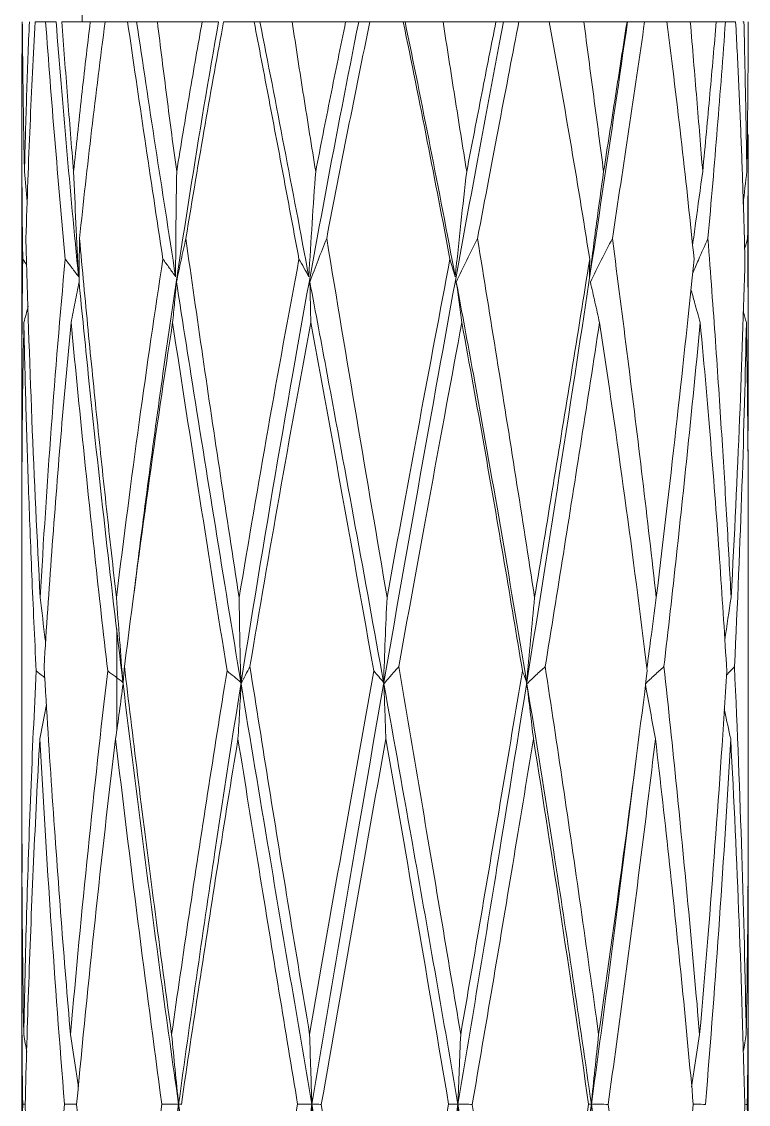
# Model space of a CAD drawing. Extents: x 4138 to 4928, y 0 to 579.
# Drawn here: x 4379.09 to 4385.09, y 119.3 to 128.24 of the extents above; entities that cross this region are included whole.
import ezdxf

# ---------------------------------------------------------------- set-up
doc = ezdxf.new("R2010")
doc.units = 0
doc.header["$LTSCALE"] = 10
doc.header["$MEASUREMENT"] = 0
doc.layers.add('1', color=7, linetype='CONTINUOUS')
doc.layers.add('2', color=7, linetype='CONTINUOUS', true_color=0xffffff)

msp = doc.modelspace()

# ---------------------------------------------------------------- linework, layer by layer
at = {"layer": '1', "color": 7, "linetype": 'Continuous', "lineweight": 18}
for p, q in [((4379.5925, 184.2256), (4379.5925, 128.2413)), ((4379.097, 128.2413), (4379.0972, 128.2413)), ((4379.2034, 128.2413), (4379.2896, 128.2413)), ((4379.2896, 128.2413), (4379.376, 128.2413)), ((4379.4243, 128.2413), (4379.6588, 128.2413)), ((4379.7818, 128.2413), (4379.9668, 128.2413)), ((4379.9668, 128.2413), (4380.0407, 128.2413)), ((4380.2128, 128.2413), (4380.5827, 128.2413)), ((4380.7598, 128.2413), (4381.0116, 128.2413)), ((4381.0116, 128.2413), (4381.0602, 128.2413)), ((4381.3263, 128.2413), (4381.7677, 128.2413)), ((4381.9682, 128.2413), (4382.2433, 128.2413)), ((4382.2433, 128.2413), (4382.2582, 128.2413)), ((4382.5723, 128.2413), (4383.0088, 128.2413)), ((4383.1981, 128.2413), (4383.4489, 128.2413)), ((4383.7353, 128.2413), (4384.0915, 128.2413)), ((4384.2369, 128.2413), (4384.42, 128.2413)), ((4384.6143, 128.2413), (4384.8285, 128.2413)), ((4384.9048, 128.2413), (4384.9887, 128.2413)), ((4385.0487, 128.2413), (4385.0572, 128.2413)), ((4379.0925, 127.4354), (4379.0925, 125.0949)), ((4385.0925, 125.4417), (4385.0925, 127.309)), ((4385.0925, 121.6414), (4385.0925, 124.1164)), ((4379.0925, 124.0148), (4379.0925, 121.7356)), ((4379.0925, 120.5494), (4379.0925, 118.0865)), ((4385.0925, 118.0555), (4385.0925, 120.5137))]:
    msp.add_line(p, q, dxfattribs=at)
for points, degree in [([(4379.101, 126.2809), (4379.0979, 126.4993), (4379.0933, 126.9357), (4379.0917, 127.5909), (4379.0946, 128.0248), (4379.097, 128.2413)], 3), ([(4379.0972, 128.2413), (4379.099, 128.0389), (4379.1036, 127.6303), (4379.1107, 127.214), (4379.1149, 127.0039)], 3), ([(4379.1149, 127.0039), (4379.1202, 127.2205), (4379.1323, 127.6434), (4379.1475, 128.0455), (4379.1558, 128.2413)], 3), ([(4379.2034, 128.2413), (4379.1881, 127.9678), (4379.1598, 127.3958), (4379.1372, 126.7734), (4379.1276, 126.4496)], 3), ([(4379.4513, 126.2809), (4379.4212, 126.6119), (4379.3641, 127.2697), (4379.3133, 127.9189), (4379.2896, 128.2413)], 3), ([(4379.376, 128.2413), (4379.429, 127.5664), (4379.4911, 126.8621), (4379.5616, 126.1354)], 3), ([(4379.4243, 128.2413), (4379.4388, 128.0374), (4379.4695, 127.6273), (4379.5035, 127.2125), (4379.5212, 127.0039)], 3), ([(4379.5212, 127.0039), (4379.5422, 127.2102), (4379.5861, 127.6227), (4379.6339, 128.0351), (4379.6588, 128.2413)], 3), ([(4379.7818, 128.2413), (4379.7424, 127.9429), (4379.6678, 127.346), (4379.6013, 126.7484), (4379.5698, 126.4496)], 3), ([(4380.2583, 126.2809), (4380.2071, 126.6186), (4380.1073, 127.2831), (4380.0127, 127.9256), (4379.9668, 128.2413)], 3), ([(4380.0407, 128.2413), (4380.0693, 128.2413), (4380.1265, 128.2413), (4380.184, 128.2413), (4380.2128, 128.2413)], 3), ([(4380.0407, 128.2413), (4380.1418, 127.5664), (4380.2497, 126.8621), (4380.3633, 126.1354)], 3), ([(4380.2128, 128.2413), (4380.2381, 128.0329), (4380.2901, 127.6184), (4380.3445, 127.208), (4380.3721, 127.0039)], 3), ([(4380.3721, 127.0039), (4380.4076, 127.2231), (4380.4783, 127.6485), (4380.5481, 128.048), (4380.5827, 128.2413)], 3), ([(4380.7598, 128.2413), (4380.7101, 127.9739), (4380.608, 127.408), (4380.5019, 126.7795), (4380.4483, 126.4496)], 3), ([(4380.5827, 128.2413), (4380.6053, 128.2413), (4380.6503, 128.2413), (4380.6954, 128.2413), (4380.7179, 128.2413)], 3), ([(4381.3824, 126.2809), (4381.3413, 126.5019), (4381.259, 126.9418), (4381.1348, 127.5983), (4381.0526, 128.028), (4381.0116, 128.2413)], 3), ([(4381.0602, 128.2413), (4381.1044, 128.2413), (4381.1929, 128.2413), (4381.2818, 128.2413), (4381.3263, 128.2413)], 3), ([(4381.0602, 128.2413), (4381.1919, 127.5664), (4381.3269, 126.8621), (4381.464, 126.1354)], 3), ([(4381.3263, 128.2413), (4381.3572, 128.0358), (4381.4207, 127.6242), (4381.4869, 127.2109), (4381.5204, 127.0039)], 3), ([(4381.5204, 127.0039), (4381.5606, 127.211), (4381.642, 127.6244), (4381.7254, 128.036), (4381.7677, 128.2413)], 3), ([(4381.9682, 128.2413), (4381.9069, 127.9454), (4381.7861, 127.3508), (4381.6689, 126.7508), (4381.6111, 126.4496)], 3), ([(4381.7677, 128.2413), (4381.7856, 128.2413), (4381.8215, 128.2413), (4381.8574, 128.2413), (4381.8753, 128.2413)], 3), ([(4381.8753, 128.2413), (4381.8908, 128.2413), (4381.9217, 128.2413), (4381.9527, 128.2413), (4381.9682, 128.2413)], 3), ([(4382.6294, 126.2809), (4382.5688, 126.6021), (4382.4441, 127.2502), (4382.3117, 127.9092), (4382.2433, 128.2413)], 3), ([(4382.2582, 128.2413), (4382.3103, 128.2413), (4382.4148, 128.2413), (4382.5197, 128.2413), (4382.5723, 128.2413)], 3), ([(4382.2582, 128.2413), (4382.3977, 127.5664), (4382.5365, 126.8621), (4382.6733, 126.1354)], 3), ([(4382.5723, 128.2413), (4382.6041, 128.0342), (4382.6688, 127.6209), (4382.7347, 127.2093), (4382.7677, 127.0039)], 3), ([(4382.7677, 127.0039), (4382.8106, 127.2265), (4382.8937, 127.6554), (4382.9713, 128.0514), (4383.0088, 128.2413)], 3), ([(4383.1981, 128.2413), (4383.1482, 127.9824), (4383.0413, 127.425), (4382.9207, 126.788), (4382.8571, 126.4496)], 3), ([(4383.0088, 128.2413), (4383.0191, 128.2413), (4383.0396, 128.2413), (4383.0601, 128.2413), (4383.0703, 128.2413)], 3), ([(4383.0703, 128.2413), (4383.0916, 128.2413), (4383.1342, 128.2413), (4383.1768, 128.2413), (4383.1981, 128.2413)], 3), ([(4383.7835, 126.2809), (4383.7313, 126.6105), (4383.6235, 127.267), (4383.5085, 127.9175), (4383.4489, 128.2413)], 3), ([(4383.7353, 128.2413), (4383.7621, 128.0357), (4383.8163, 127.624), (4383.871, 127.2108), (4383.8982, 127.0039)], 3), ([(4383.8982, 127.0039), (4383.9311, 127.2118), (4383.9961, 127.626), (4384.0599, 128.0368), (4384.0915, 128.2413)], 3), ([(4384.2369, 128.2413), (4384.1943, 127.9478), (4384.1074, 127.3557), (4384.017, 126.7533), (4383.9709, 126.4496)], 3), ([(4384.0962, 128.2413), (4384.1197, 128.2413), (4384.1666, 128.2413), (4384.2134, 128.2413), (4384.2369, 128.2413)], 3), ([(4384.6452, 126.2809), (4384.6147, 126.584), (4384.5476, 127.2139), (4384.4656, 127.891), (4384.42, 128.2413)], 3), ([(4384.6143, 128.2413), (4384.6327, 128.0233), (4384.6683, 127.5991), (4384.701, 127.1984), (4384.7166, 127.0039)], 3), ([(4384.7166, 127.0039), (4384.7376, 127.2236), (4384.7772, 127.6496), (4384.8122, 128.0485), (4384.8285, 128.2413)], 3), ([(4384.9048, 128.2413), (4384.8839, 127.9519), (4384.8389, 127.3639), (4384.7873, 126.7574), (4384.7599, 126.4496)], 3), ([(4385.0655, 126.2809), (4385.0614, 126.4443), (4385.0519, 126.7711), (4385.0345, 127.2618), (4385.0137, 127.7521), (4384.9975, 128.0783), (4384.9887, 128.2413)], 3), ([(4385.0572, 128.2413), (4385.0619, 128.0457), (4385.0707, 127.6439), (4385.078, 127.2208), (4385.0812, 127.0039)], 3), ([(4385.0812, 127.0039), (4385.0849, 127.2239), (4385.0905, 127.6501), (4385.0924, 128.0488), (4385.0925, 128.2413)], 3), ([(4385.0925, 127.3075), (4385.0925, 127.0314), (4385.091, 126.7454), (4385.0878, 126.4496)], 3), ([(4379.1383, 126.7555), (4379.1304, 126.8391), (4379.1226, 126.9219), (4379.1149, 127.0039)], 3), ([(4379.5616, 126.1354), (4379.5539, 126.2848), (4379.5395, 126.5789), (4379.527, 126.8638), (4379.5212, 127.0039)], 3), ([(4380.3633, 126.1354), (4380.3637, 126.2848), (4380.3655, 126.5789), (4380.3696, 126.8638), (4380.3721, 127.0039)], 3), ([(4381.464, 126.1354), (4381.4723, 126.2848), (4381.4902, 126.5789), (4381.51, 126.8638), (4381.5204, 127.0039)], 3), ([(4382.6733, 126.1354), (4382.6882, 126.2848), (4382.719, 126.5789), (4382.7512, 126.8638), (4382.7677, 127.0039)], 3), ([(4383.7822, 126.1354), (4383.8011, 126.2848), (4383.8394, 126.5789), (4383.8785, 126.8638), (4383.8982, 127.0039)], 3), ([(4385.0505, 126.7353), (4385.0608, 126.8257), (4385.071, 126.9153), (4385.0812, 127.0039)], 3), ([(4379.1276, 126.4496), (4379.1403, 125.9482), (4379.1729, 124.9531), (4379.2188, 123.9723), (4379.2448, 123.4856)], 3), ([(4379.5698, 126.4496), (4379.5689, 126.3916), (4379.5673, 126.2738), (4379.5664, 126.1522), (4379.566, 126.0904)], 3), ([(4379.5698, 126.4496), (4379.5927, 126.196), (4379.64, 125.6929), (4379.7149, 124.9473), (4379.7922, 124.2186), (4379.8468, 123.7296), (4379.8747, 123.4856)], 3), ([(4380.4483, 126.4496), (4380.4348, 126.3916), (4380.4084, 126.2738), (4380.3829, 126.1522), (4380.3703, 126.0904)], 3), ([(4380.4483, 126.4496), (4380.4935, 126.1259), (4380.5868, 125.475), (4380.7325, 124.496), (4380.8355, 123.8246), (4380.8881, 123.4856)], 3), ([(4381.6111, 126.4496), (4381.5874, 126.3916), (4381.5406, 126.2738), (4381.495, 126.1522), (4381.4724, 126.0904)], 3), ([(4381.6111, 126.4496), (4381.6928, 125.9539), (4381.8589, 124.9644), (4382.0263, 123.978), (4382.1098, 123.4856)], 3), ([(4382.8571, 126.4496), (4382.8273, 126.3916), (4382.7683, 126.2738), (4382.7104, 126.1522), (4382.6818, 126.0904)], 3), ([(4382.8571, 126.4496), (4382.91, 126.122), (4383.016, 125.4658), (4383.1733, 124.4811), (4383.2771, 123.8181), (4383.3285, 123.4856)], 3), ([(4383.9709, 126.4496), (4383.9402, 126.3916), (4383.8791, 126.2738), (4383.819, 126.1522), (4383.7892, 126.0904)], 3), ([(4383.9709, 126.4496), (4384.0141, 126.1176), (4384.0991, 125.4554), (4384.2209, 124.4637), (4384.2968, 123.8107), (4384.3335, 123.4856)], 3), ([(4384.7599, 126.4496), (4384.7824, 126.1551), (4384.8237, 125.5909), (4384.8749, 124.8223), (4384.9171, 124.1207), (4384.9404, 123.6906), (4384.951, 123.4856)], 3), ([(4385.0878, 126.4496), (4385.0794, 126.4217), (4385.071, 126.3936), (4385.0626, 126.3653)], 3), ([(4379.135, 126.2306), (4379.1237, 126.2474), (4379.1124, 126.2642), (4379.101, 126.2809)], 3), ([(4379.2448, 123.4856), (4379.2714, 123.9523), (4379.3322, 124.885), (4379.4087, 125.8159), (4379.4513, 126.2809)], 3), ([(4379.5616, 126.1354), (4379.5435, 126.1599), (4379.507, 126.2086), (4379.47, 126.2569), (4379.4513, 126.2809)], 3), ([(4379.8747, 123.4856), (4379.9358, 123.9844), (4380.0614, 124.9491), (4380.1921, 125.848), (4380.2583, 126.2809)], 3), ([(4380.3633, 126.1354), (4380.346, 126.1599), (4380.3112, 126.2086), (4380.276, 126.2569), (4380.2583, 126.2809)], 3), ([(4380.8881, 123.4856), (4380.9654, 123.9498), (4381.1249, 124.8801), (4381.2947, 125.8135), (4381.3824, 126.2809)], 3), ([(4381.464, 126.1354), (4381.4505, 126.1599), (4381.4235, 126.2086), (4381.3962, 126.2569), (4381.3824, 126.2809)], 3), ([(4382.1098, 123.4856), (4382.2008, 123.9859), (4382.3786, 124.9522), (4382.5474, 125.8495), (4382.6294, 126.2809)], 3), ([(4382.6733, 126.1354), (4382.666, 126.1599), (4382.6514, 126.2086), (4382.6367, 126.2569), (4382.6294, 126.2809)], 3), ([(4383.3285, 123.4856), (4383.3795, 123.7932), (4383.4812, 124.4106), (4383.6333, 125.3444), (4383.7336, 125.9683), (4383.7835, 126.2809)], 3), ([(4383.7822, 126.1354), (4383.7824, 126.1599), (4383.7827, 126.2086), (4383.7832, 126.2569), (4383.7835, 126.2809)], 3), ([(4384.3335, 123.4856), (4384.3963, 124.0053), (4384.5104, 124.991), (4384.6034, 125.8688), (4384.6452, 126.2809)], 3), ([(4384.951, 123.4856), (4384.9796, 124.0031), (4385.0261, 124.9865), (4385.0548, 125.8666), (4385.0655, 126.2809)], 3), ([(4379.5001, 125.756), (4379.5115, 125.8124), (4379.534, 125.9245), (4379.5555, 126.0353), (4379.566, 126.0904)], 3), ([(4380.3383, 125.756), (4380.344, 125.8124), (4380.355, 125.9245), (4380.3654, 126.0353), (4380.3703, 126.0904)], 3), ([(4381.4798, 125.756), (4381.4788, 125.8124), (4381.4766, 125.9245), (4381.4739, 126.0353), (4381.4724, 126.0904)], 3), ([(4382.7272, 125.756), (4382.7197, 125.8124), (4382.7046, 125.9245), (4382.6894, 126.0353), (4382.6818, 126.0904)], 3), ([(4383.865, 125.756), (4383.8522, 125.8124), (4383.8268, 125.9245), (4383.8017, 126.0353), (4383.7892, 126.0904)], 3), ([(4379.1463, 125.8911), (4379.1344, 125.8463), (4379.1224, 125.8013), (4379.1102, 125.756)], 3), ([(4385.0514, 125.8468), (4385.06, 125.8166), (4385.0686, 125.7864), (4385.0773, 125.756)], 3), ([(4379.2121, 122.8794), (4379.1985, 123.154), (4379.1744, 123.6827), (4379.1469, 124.4033), (4379.1256, 125.0846), (4379.1147, 125.5342), (4379.1102, 125.756)], 3), ([(4379.5001, 125.756), (4379.4698, 125.4408), (4379.4132, 124.81), (4379.339, 123.8628), (4379.2963, 123.2309), (4379.2767, 122.9149)], 3), ([(4379.8023, 122.8794), (4379.7661, 123.1956), (4379.6952, 123.8304), (4379.5947, 124.7845), (4379.531, 125.431), (4379.5001, 125.756)], 3), ([(4380.3383, 125.756), (4380.2698, 125.3136), (4380.1347, 124.3976), (4380.0045, 123.4195), (4379.941, 122.9149)], 3), ([(4380.7884, 122.8794), (4380.7141, 123.3452), (4380.5645, 124.2905), (4380.4137, 125.2631), (4380.3383, 125.756)], 3), ([(4381.4798, 125.756), (4381.3904, 125.2775), (4381.2178, 124.3252), (4381.0558, 123.3832), (4380.9774, 122.9149)], 3), ([(4382.7272, 125.756), (4382.6446, 125.3128), (4382.4752, 124.3961), (4382.2974, 123.4187), (4382.2065, 122.9149)], 3), ([(4383.2277, 122.8794), (4383.1805, 123.1666), (4383.0811, 123.7628), (4382.9133, 124.732), (4382.7913, 125.4086), (4382.7272, 125.756)], 3), ([(4383.865, 125.756), (4383.8154, 125.4343), (4383.7161, 124.7947), (4383.5658, 123.8443), (4383.4659, 123.223), (4383.416, 122.9149)], 3), ([(4384.259, 122.8794), (4384.2007, 123.3549), (4384.0772, 124.31), (4383.9385, 125.2728), (4383.865, 125.756)], 3), ([(4384.6962, 125.756), (4384.6652, 125.4286), (4384.6013, 124.7815), (4384.5006, 123.8305), (4384.4316, 123.2171), (4384.3966, 122.9149)], 3), ([(4384.9158, 122.8794), (4384.8993, 123.1534), (4384.8622, 123.7319), (4384.7913, 124.6856), (4384.7306, 125.3886), (4384.6962, 125.756)], 3), ([(4385.0773, 125.756), (4385.069, 125.3281), (4385.0454, 124.4266), (4385.0044, 123.4339), (4384.9789, 122.9149)], 3), ([(4380.0264, 123.5782), (4380.0219, 123.5429)], 1), ([(4379.8747, 123.4856), (4379.8831, 123.3697), (4379.9005, 123.1371), (4379.9189, 122.9026), (4379.9283, 122.7848)], 3), ([(4380.9018, 122.7848), (4380.8988, 122.9026), (4380.8936, 123.1371), (4380.8897, 123.3697), (4380.8881, 123.4856)], 3), ([(4382.1098, 123.4856), (4382.1043, 123.3697), (4382.0939, 123.1371), (4382.0852, 122.9026), (4382.0812, 122.7848)], 3), ([(4383.2626, 122.7848), (4383.2728, 122.9026), (4383.2941, 123.1371), (4383.3168, 123.3697), (4383.3285, 123.4856)], 3), ([(4379.1091, 119.8762), (4379.1153, 120.2079), (4379.131, 120.8727), (4379.1652, 121.8752), (4379.1953, 122.5444), (4379.2121, 122.8794)], 3), ([(4379.2767, 122.9149), (4379.2983, 122.5452), (4379.344, 121.8271), (4379.4177, 120.8147), (4379.4692, 120.182), (4379.4953, 119.8762)], 3), ([(4379.4953, 119.8762), (4379.5405, 120.3887), (4379.6372, 121.4018), (4379.7454, 122.3909), (4379.8023, 122.8794)], 3), ([(4379.9283, 122.7848), (4379.9077, 122.8007), (4379.8662, 122.8322), (4379.8237, 122.8637), (4379.8023, 122.8794)], 3), ([(4379.941, 122.9149), (4379.939, 122.8919), (4379.9351, 122.8453), (4379.9315, 122.7971), (4379.9298, 122.7727)], 3), ([(4379.941, 122.9149), (4379.9737, 122.6378), (4380.0456, 122.0431), (4380.1755, 121.0211), (4380.2761, 120.2704), (4380.3305, 119.8762)], 3), ([(4380.3305, 119.8762), (4380.3773, 120.2041), (4380.4736, 120.8638), (4380.6259, 121.8641), (4380.7332, 122.5396), (4380.7884, 122.8794)], 3), ([(4380.9018, 122.7848), (4380.8833, 122.8007), (4380.8459, 122.8322), (4380.8077, 122.8637), (4380.7884, 122.8794)], 3), ([(4380.9774, 122.9149), (4380.9649, 122.8919), (4380.9401, 122.8453), (4380.9158, 122.7971), (4380.9038, 122.7727)], 3), ([(4380.9774, 122.9149), (4381.0293, 122.5851), (4381.135, 121.9203), (4381.3002, 120.9027), (4381.4132, 120.2196), (4381.4704, 119.8762)], 3), ([(4381.4704, 119.8762), (4381.5584, 120.3864), (4381.7348, 121.3972), (4381.9116, 122.3886), (4382, 122.8794)], 3), ([(4382.0812, 122.7848), (4382.0679, 122.8007), (4382.0411, 122.8322), (4382.0138, 122.8637), (4382, 122.8794)], 3), ([(4382.2065, 122.9149), (4382.1857, 122.8919), (4382.1444, 122.8453), (4382.1036, 122.7971), (4382.0834, 122.7727)], 3), ([(4382.2065, 122.9149), (4382.2659, 122.5645), (4382.383, 121.8722), (4382.5551, 120.8504), (4382.6644, 120.1972), (4382.7179, 119.8762)], 3), ([(4382.7179, 119.8762), (4382.7737, 120.1999), (4382.886, 120.8539), (4383.0556, 121.8523), (4383.1701, 122.5345), (4383.2277, 122.8794)], 3), ([(4383.2626, 122.7848), (4383.2568, 122.8007), (4383.2453, 122.8322), (4383.2336, 122.8637), (4383.2277, 122.8794)], 3), ([(4383.416, 122.9149), (4383.3905, 122.8919), (4383.3397, 122.8453), (4383.2895, 122.7971), (4383.2646, 122.7727)], 3), ([(4383.416, 122.9149), (4383.4647, 122.595), (4383.5625, 121.9435), (4383.7089, 120.9381), (4383.8078, 120.2349), (4383.8572, 119.8762)], 3), ([(4383.8572, 119.8762), (4383.9348, 120.42), (4384.0787, 121.4644), (4384.202, 122.4222), (4384.259, 122.8794)], 3), ([(4384.3966, 122.9149), (4384.3708, 122.8919), (4384.3193, 122.8453), (4384.2684, 122.7971), (4384.2431, 122.7727)], 3), ([(4384.3966, 122.9149), (4384.4329, 122.5811), (4384.5032, 121.9108), (4384.6025, 120.8893), (4384.6627, 120.2139), (4384.6914, 119.8762)], 3), ([(4384.6914, 119.8762), (4384.739, 120.4158), (4384.823, 121.4559), (4384.8876, 122.4179), (4384.9158, 122.8794)], 3), ([(4384.9789, 122.9149), (4385.0033, 122.3859), (4385.0434, 121.3505), (4385.0677, 120.3601), (4385.0763, 119.8762)], 3), ([(4379.8675, 122.3177), (4379.8784, 122.3936), (4379.8996, 122.5454), (4379.9199, 122.697), (4379.9298, 122.7727)], 3), ([(4380.9038, 122.7727), (4380.9, 122.697), (4380.892, 122.5454), (4380.8831, 122.3936), (4380.8784, 122.3177)], 3), ([(4382.0834, 122.7727), (4382.0864, 122.697), (4382.092, 122.5454), (4382.0969, 122.3936), (4382.0992, 122.3177)], 3), ([(4383.3188, 122.3177), (4383.31, 122.3936), (4383.2921, 122.5454), (4383.2738, 122.697), (4383.2646, 122.7727)], 3), ([(4384.3264, 122.3177), (4384.3125, 122.3936), (4384.2847, 122.5454), (4384.257, 122.697), (4384.2431, 122.7727)], 3), ([(4379.2414, 122.3177), (4379.2226, 121.9798), (4379.1887, 121.3058), (4379.1487, 120.2981), (4379.1291, 119.6318), (4379.1211, 119.2998)], 3), ([(4379.8675, 122.3177), (4379.8081, 121.8229), (4379.6949, 120.825), (4379.5935, 119.8109), (4379.5459, 119.2998)], 3), ([(4380.8784, 122.3177), (4380.8221, 121.9741), (4380.7125, 121.2923), (4380.5571, 120.2877), (4380.4588, 119.6274), (4380.411, 119.2998)], 3), ([(4381.3714, 119.3004), (4381.3217, 119.6003), (4381.2187, 120.2239), (4381.0541, 121.2294), (4380.938, 121.9471), (4380.8784, 122.3177)], 3), ([(4382.0992, 122.3177), (4382.0099, 121.8197), (4381.832, 120.8187), (4381.6551, 119.8077), (4381.5669, 119.2998)], 3), ([(4383.3188, 122.3177), (4383.2614, 121.9671), (4383.1474, 121.276), (4382.9798, 120.2748), (4382.8688, 119.6219), (4382.8137, 119.2998)], 3), ([(4384.3264, 122.3177), (4384.2853, 121.9741), (4384.2014, 121.2924), (4384.0721, 120.2949), (4383.9818, 119.6305), (4383.9358, 119.2998)], 3), ([(4384.6392, 119.3004), (4384.6105, 119.618), (4384.5495, 120.2651), (4384.4453, 121.2755), (4384.3676, 121.9669), (4384.3264, 122.3177)], 3), ([(4384.9478, 122.3177), (4384.921, 121.8308), (4384.8597, 120.8408), (4384.7822, 119.8188), (4384.7391, 119.2998)], 3), ([(4384.1581, 122.0849), (4384.1625, 122.1198)], 1), ([(4379.0925, 121.7356), (4379.0925, 121.1158), (4379.098, 120.496), (4379.1091, 119.8762)], 3), ([(4379.1091, 119.8762), (4379.1176, 119.8275), (4379.1261, 119.7789), (4379.1345, 119.7303)], 3), ([(4380.3305, 119.8762), (4380.3398, 119.7799), (4380.3587, 119.5875), (4380.3781, 119.3958), (4380.388, 119.3001)], 3), ([(4381.4704, 119.8762), (4381.4731, 119.7799), (4381.4791, 119.5875), (4381.4859, 119.3958), (4381.4896, 119.3001)], 3), ([(4382.7179, 119.8762), (4382.7135, 119.7799), (4382.7055, 119.5875), (4382.6986, 119.3958), (4382.6955, 119.3001)], 3), ([(4383.8572, 119.8762), (4383.8466, 119.7799), (4383.8259, 119.5875), (4383.8065, 119.3958), (4383.7971, 119.3001)], 3), ([(4385.0763, 119.8762), (4385.0682, 119.8302), (4385.0601, 119.7842), (4385.052, 119.7382)], 3), ([(4379.1211, 119.3002), (4379.1141, 119.3003), (4379.1072, 119.3003), (4379.1002, 119.3004)], 3), ([(4379.2373, 116.2825), (4379.2645, 116.7763), (4379.3263, 117.7731), (4379.4034, 118.7883), (4379.4459, 119.3004)], 3), ([(4379.5459, 119.2998), (4379.5809, 118.9117), (4379.6518, 118.1706), (4379.7571, 117.1673), (4379.8254, 116.5659), (4379.8587, 116.2825)], 3), ([(4379.8587, 116.2825), (4379.8988, 116.6178), (4379.9813, 117.2884), (4380.111, 118.2908), (4380.2025, 118.9635), (4380.2493, 119.3004)], 3), ([(4380.388, 119.3001), (4380.365, 119.3), (4380.3189, 119.3), (4380.2726, 119.3002), (4380.2493, 119.3004)], 3), ([(4380.388, 119.3001), (4380.3786, 119.2044), (4380.3592, 119.0127), (4380.3385, 118.8203), (4380.3279, 118.724)], 3), ([(4380.411, 119.2998), (4380.4071, 119.3), (4380.3994, 119.3001), (4380.3918, 119.3001), (4380.388, 119.3001)], 3), ([(4380.8663, 116.2825), (4380.9467, 116.7741), (4381.1113, 117.7688), (4381.2834, 118.7861), (4381.3714, 119.3004)], 3), ([(4381.4896, 119.3001), (4381.47, 119.3), (4381.4307, 119.3), (4381.3912, 119.3002), (4381.3714, 119.3004)], 3), ([(4381.4896, 119.3001), (4381.4865, 119.2044), (4381.4796, 119.0127), (4381.4716, 118.8203), (4381.4672, 118.724)], 3), ([(4381.5669, 119.2998), (4381.5539, 119.3), (4381.5281, 119.3001), (4381.5024, 119.3001), (4381.4896, 119.3001)], 3), ([(4381.5669, 119.2998), (4381.6241, 118.9597), (4381.7388, 118.2827), (4381.9127, 117.2723), (4382.0282, 116.6109), (4382.0859, 116.2825)], 3), ([(4382.0859, 116.2825), (4382.1463, 116.6194), (4382.2662, 117.2921), (4382.4421, 118.2897), (4382.5596, 118.963), (4382.6182, 119.3004)], 3), ([(4382.6955, 119.3001), (4382.6827, 119.3), (4382.657, 119.3), (4382.6311, 119.3002), (4382.6182, 119.3004)], 3), ([(4382.8137, 119.2998), (4382.7939, 119.3), (4382.7544, 119.3001), (4382.7151, 119.3001), (4382.6955, 119.3001)], 3), ([(4382.7147, 118.724), (4382.712, 118.8203), (4382.706, 119.0127), (4382.6991, 119.2044), (4382.6955, 119.3001)], 3), ([(4382.8137, 119.2998), (4382.8734, 118.9395), (4382.9896, 118.2355), (4383.1527, 117.237), (4383.2563, 116.5958), (4383.3067, 116.2825)], 3), ([(4383.3067, 116.2825), (4383.3828, 116.7467), (4383.5373, 117.7139), (4383.695, 118.7586), (4383.7741, 119.3004)], 3), ([(4383.7971, 119.3001), (4383.7933, 119.3), (4383.7857, 119.3), (4383.7779, 119.3002), (4383.7741, 119.3004)], 3), ([(4383.9358, 119.2998), (4383.9125, 119.3), (4383.8662, 119.3001), (4383.8201, 119.3001), (4383.7971, 119.3001)], 3), ([(4383.8546, 118.724), (4383.8453, 118.8203), (4383.8263, 119.0127), (4383.8069, 119.2044), (4383.7971, 119.3001)], 3), ([(4383.9358, 119.2998), (4383.9787, 118.9814), (4384.0645, 118.3332), (4384.1931, 117.319), (4384.2764, 116.6309), (4384.3175, 116.2825)], 3), ([(4384.3175, 116.2825), (4384.3735, 116.7479), (4384.4839, 117.7163), (4384.5888, 118.7599), (4384.6392, 119.3004)], 3), ([(4384.9437, 116.2825), (4384.9703, 116.7596), (4385.0176, 117.7397), (4385.0512, 118.7716), (4385.064, 119.3004)], 3), ([(4385.0849, 119.2998), (4385.0779, 119.2999), (4385.071, 119.2999), (4385.064, 119.3)], 3), ([(4385.0849, 119.2998), (4385.091, 118.7971), (4385.0935, 118.2945), (4385.0922, 117.792)], 3)]:
    msp.add_open_spline(points, degree=degree, dxfattribs=at)
for points, knots in [([(4379.6588, 128.2413), (4379.6821, 128.2413), (4379.7231, 128.2413), (4379.764, 128.2413), (4379.7818, 128.2413)], [0, 0, 0, 0, 0.566311, 1, 1, 1, 1]), ([(4380.0258, 123.5732), (4380.0995, 124.1703), (4380.3138, 125.7911), (4380.5556, 127.3211), (4380.7179, 128.2413)], [0, 0, 0, 0, 0.363222, 1, 1, 1, 1]), ([(4380.388, 119.3001), (4380.484, 119.9967), (4380.7803, 122.0534), (4381.2795, 125.1215), (4381.6915, 127.3211), (4381.8753, 128.2413)], [0, 0, 0, 0, 0.221993, 0.655384, 1, 1, 1, 1]), ([(4381.4896, 119.3001), (4381.6057, 119.9967), (4381.9531, 122.0534), (4382.4916, 125.1215), (4382.8967, 127.3211), (4383.0703, 128.2413)], [0, 0, 0, 0, 0.221993, 0.655384, 1, 1, 1, 1]), ([(4382.6955, 119.3001), (4382.8116, 119.9967), (4383.1501, 122.0534), (4383.6347, 125.1215), (4383.963, 127.3211), (4384.0962, 128.2413)], [0, 0, 0, 0, 0.221993, 0.655384, 1, 1, 1, 1]), ([(4383.4489, 128.2413), (4383.4929, 128.2413), (4383.5882, 128.2413), (4383.6838, 128.2413), (4383.7353, 128.2413)], [0, 0, 0, 0, 0.462518, 1, 1, 1, 1]), ([(4384.42, 128.2413), (4384.4433, 128.2413), (4384.5079, 128.2413), (4384.5728, 128.2413), (4384.6143, 128.2413)], [0, 0, 0, 0, 0.360577, 1, 1, 1, 1]), ([(4384.8285, 128.2413), (4384.8325, 128.2413), (4384.8579, 128.2413), (4384.8833, 128.2413), (4384.9048, 128.2413)], [0, 0, 0, 0, 0.154269, 1, 1, 1, 1]), ([(4384.633, 126.3916), (4384.6413, 126.4537), (4384.6692, 126.6611), (4384.697, 126.8638), (4384.7166, 127.0039)], [0, 0, 0, 0, 0.297305, 1, 1, 1, 1]), ([(4384.7599, 126.4496), (4384.7335, 126.3916), (4384.6908, 126.2956), (4384.6484, 126.197), (4384.632, 126.1586)], [0, 0, 0, 0, 0.613497, 1, 1, 1, 1]), ([(4385.0878, 126.4496), (4385.0909, 126.1183), (4385.0937, 125.5334), (4385.0917, 124.9477), (4385.0899, 124.6941)], [0, 0, 0, 0, 0.565241, 1, 1, 1, 1]), ([(4379.094, 124.5964), (4379.0933, 124.7085), (4379.0911, 125.2893), (4379.0947, 125.8462), (4379.101, 126.2809)], [0, 0, 0, 0, 0.191449, 1, 1, 1, 1]), ([(4379.566, 126.0904), (4379.5905, 125.8393), (4379.6983, 124.7662), (4379.8236, 123.6507), (4379.9283, 122.7848)], [0, 0, 0, 0, 0.236528, 1, 1, 1, 1]), ([(4380.3703, 126.0904), (4380.4096, 125.8393), (4380.5787, 124.7662), (4380.7591, 123.6507), (4380.9018, 122.7848)], [0, 0, 0, 0, 0.236528, 1, 1, 1, 1]), ([(4381.4724, 126.0904), (4381.5198, 125.8393), (4381.7209, 124.7662), (4381.9252, 123.6507), (4382.0812, 122.7848)], [0, 0, 0, 0, 0.236528, 1, 1, 1, 1]), ([(4382.6818, 126.0904), (4382.7289, 125.8393), (4382.9273, 124.7662), (4383.1203, 123.6507), (4383.2626, 122.7848)], [0, 0, 0, 0, 0.236528, 1, 1, 1, 1]), ([(4384.6962, 125.756), (4384.6804, 125.8124), (4384.6545, 125.9052), (4384.629, 125.9972), (4384.619, 126.0335)], [0, 0, 0, 0, 0.603842, 1, 1, 1, 1]), ([(4379.1102, 125.756), (4379.101, 125.3132), (4379.0938, 124.7363), (4379.0925, 124.135), (4379.0925, 124.0102)], [0, 0, 0, 0, 0.794183, 1, 1, 1, 1]), ([(4382, 122.8794), (4381.915, 123.3592), (4381.8292, 123.839), (4381.6558, 124.7979), (4381.5682, 125.2771), (4381.4798, 125.756)], [0, 0, 0, 0, 0.5, 0.5, 1, 1, 1, 1]), ([(4385.0925, 124.1192), (4385.0925, 124.1813), (4385.092, 124.7223), (4385.0865, 125.2686), (4385.0773, 125.756)], [0, 0, 0, 0, 0.1148, 1, 1, 1, 1]), ([(4379.29, 123.108), (4379.2889, 123.1175), (4379.2737, 123.2439), (4379.2586, 123.3697), (4379.2448, 123.4856)], [0, 0, 0, 0, 0.075466, 1, 1, 1, 1]), ([(4384.3335, 123.4856), (4384.3176, 123.3697), (4384.2915, 123.175), (4384.2662, 122.979), (4384.2562, 122.8999)], [0, 0, 0, 0, 0.597495, 1, 1, 1, 1]), ([(4384.8986, 123.1296), (4384.8989, 123.1319), (4384.9163, 123.2511), (4384.9337, 123.3697), (4384.951, 123.4856)], [0, 0, 0, 0, 0.019638, 1, 1, 1, 1]), ([(4379.2829, 122.8228), (4379.279, 122.8259), (4379.2557, 122.8448), (4379.2321, 122.8637), (4379.2121, 122.8794)], [0, 0, 0, 0, 0.166454, 1, 1, 1, 1]), ([(4384.9789, 122.9149), (4384.9572, 122.8919), (4384.9353, 122.8683), (4384.9136, 122.8444), (4384.9134, 122.8441)], [0, 0, 0, 0, 0.989635, 1, 1, 1, 1]), ([(4379.9298, 122.7727), (4379.9854, 122.3128), (4380.1298, 121.1618), (4380.2887, 119.996), (4380.388, 119.3001)], [0, 0, 0, 0, 0.403029, 1, 1, 1, 1]), ([(4380.9038, 122.7727), (4380.9796, 122.3128), (4381.1711, 121.1618), (4381.3696, 119.996), (4381.4896, 119.3001)], [0, 0, 0, 0, 0.403029, 1, 1, 1, 1]), ([(4382.0834, 122.7727), (4382.1662, 122.3128), (4382.3718, 121.1618), (4382.5754, 119.996), (4382.6955, 119.3001)], [0, 0, 0, 0, 0.403029, 1, 1, 1, 1]), ([(4383.2646, 122.7727), (4383.3401, 122.3128), (4383.5241, 121.1618), (4383.6978, 119.996), (4383.7971, 119.3001)], [0, 0, 0, 0, 0.403029, 1, 1, 1, 1]), ([(4379.2414, 122.3177), (4379.2565, 122.3936), (4379.2753, 122.4889), (4379.2937, 122.5841), (4379.2974, 122.6035)], [0, 0, 0, 0, 0.796574, 1, 1, 1, 1]), ([(4384.8946, 122.5633), (4384.8959, 122.5573), (4384.9135, 122.4755), (4384.9312, 122.3936), (4384.9478, 122.3177)], [0, 0, 0, 0, 0.073028, 1, 1, 1, 1]), ([(4379.4459, 119.3004), (4379.4055, 119.8034), (4379.3681, 120.3065), (4379.2998, 121.3123), (4379.2689, 121.815), (4379.2414, 122.3177)], [0, 0, 0, 0, 0.5, 0.5, 1, 1, 1, 1]), ([(4380.2493, 119.3004), (4380.1815, 119.8034), (4380.1157, 120.3065), (4379.9884, 121.3123), (4379.9268, 121.815), (4379.8675, 122.3177)], [0, 0, 0, 0, 0.5, 0.5, 1, 1, 1, 1]), ([(4382.6182, 119.3004), (4382.5336, 119.8034), (4382.448, 120.3065), (4382.275, 121.3123), (4382.1875, 121.815), (4382.0992, 122.3177)], [0, 0, 0, 0, 0.5, 0.5, 1, 1, 1, 1]), ([(4383.7741, 119.3004), (4383.7029, 119.8034), (4383.6294, 120.3065), (4383.4777, 121.3123), (4383.3995, 121.815), (4383.3188, 122.3177)], [0, 0, 0, 0, 0.5, 0.5, 1, 1, 1, 1]), ([(4385.064, 119.3004), (4385.0522, 119.8034), (4385.0367, 120.3065), (4384.998, 121.3123), (4384.9749, 121.815), (4384.9478, 122.3177)], [0, 0, 0, 0, 0.5, 0.5, 1, 1, 1, 1]), ([(4383.7971, 119.3001), (4383.8932, 119.9967), (4384.0162, 120.9309), (4384.1303, 121.8555), (4384.1587, 122.0898)], [0, 0, 0, 0, 0.745764, 1, 1, 1, 1]), ([(4385.0763, 119.8762), (4385.0859, 120.4021), (4385.0919, 120.9923), (4385.0925, 121.5658), (4385.0925, 121.6404)], [0, 0, 0, 0, 0.869447, 1, 1, 1, 1]), ([(4379.1002, 119.3004), (4379.0957, 119.6648), (4379.091, 120.3743), (4379.0933, 121.0692), (4379.0963, 121.422), (4379.0966, 121.4501)], [0, 0, 0, 0, 0.479229, 0.958457, 1, 1, 1, 1]), ([(4385.0907, 121.1018), (4385.0913, 121.0138), (4385.0941, 120.4241), (4385.0915, 119.8215), (4385.0849, 119.2998)], [0, 0, 0, 0, 0.149818, 1, 1, 1, 1]), ([(4379.4953, 119.8762), (4379.5096, 119.7799), (4379.5311, 119.6349), (4379.5527, 119.4904), (4379.5599, 119.4418)], [0, 0, 0, 0, 0.663763, 1, 1, 1, 1]), ([(4384.6914, 119.8762), (4384.6763, 119.7799), (4384.654, 119.6354), (4384.6323, 119.4913), (4384.6251, 119.4432)], [0, 0, 0, 0, 0.665779, 1, 1, 1, 1]), ([(4379.0943, 117.5129), (4379.0927, 117.7699), (4379.0916, 118.3632), (4379.0959, 118.9609), (4379.1002, 119.3004)], [0, 0, 0, 0, 0.434474, 1, 1, 1, 1]), ([(4379.1211, 119.2998), (4379.1329, 118.7967), (4379.1484, 118.2937), (4379.1871, 117.2879), (4379.2102, 116.7851), (4379.2373, 116.2825)], [0, 0, 0, 0, 0.5, 0.5, 1, 1, 1, 1]), ([(4379.5459, 119.3001), (4379.5352, 119.3001), (4379.5019, 119.3001), (4379.4686, 119.3002), (4379.4459, 119.3004)], [0, 0, 0, 0, 0.32302, 1, 1, 1, 1]), ([(4380.0262, 116.5092), (4380.0586, 116.7766), (4380.1731, 117.7022), (4380.2965, 118.6367), (4380.388, 119.3001)], [0, 0, 0, 0, 0.290144, 1, 1, 1, 1]), ([(4380.1008, 110.4413), (4380.2349, 111.3655), (4380.5648, 113.5723), (4381.0458, 116.6133), (4381.379, 118.6367), (4381.4896, 119.3001)], [0, 0, 0, 0, 0.348526, 0.786411, 1, 1, 1, 1]), ([(4380.388, 119.3001), (4380.4825, 118.6374), (4380.6559, 117.4716), (4380.8396, 116.3199), (4380.9205, 115.8275)], [0, 0, 0, 0, 0.568477, 1, 1, 1, 1]), ([(4381.1303, 110.4413), (4381.3044, 111.3655), (4381.7103, 113.5723), (4382.2433, 116.6133), (4382.5849, 118.6367), (4382.6955, 119.3001)], [0, 0, 0, 0, 0.348526, 0.786411, 1, 1, 1, 1]), ([(4381.4896, 119.3001), (4381.6039, 118.6374), (4381.8075, 117.4716), (4382.013, 116.3199), (4382.1017, 115.8275)], [0, 0, 0, 0, 0.568477, 1, 1, 1, 1]), ([(4382.3262, 110.4413), (4382.5101, 111.3655), (4382.9219, 113.5723), (4383.4148, 116.6133), (4383.7056, 118.6367), (4383.7971, 119.3001)], [0, 0, 0, 0, 0.348526, 0.786411, 1, 1, 1, 1]), ([(4382.6955, 119.3001), (4382.8098, 118.6374), (4383.0084, 117.4716), (4383.2001, 116.3199), (4383.2813, 115.8275)], [0, 0, 0, 0, 0.568477, 1, 1, 1, 1]), ([(4383.7971, 119.3001), (4383.8916, 118.6374), (4384.0509, 117.4716), (4384.1957, 116.3199), (4384.2553, 115.8275)], [0, 0, 0, 0, 0.568477, 1, 1, 1, 1]), ([(4384.7391, 119.2998), (4384.7165, 119.3), (4384.6831, 119.3001), (4384.6498, 119.3001), (4384.6391, 119.3001)], [0, 0, 0, 0, 0.676248, 1, 1, 1, 1])]:
    msp.add_open_spline(points, degree=3, knots=knots, dxfattribs=at)
at = {"layer": '2', "color": 7, "linetype": 'Continuous', "lineweight": 18}
msp.add_line((4379.877, 123.2272), (4379.877, 122.385), dxfattribs=at)

doc.saveas('drawing.dxf')
